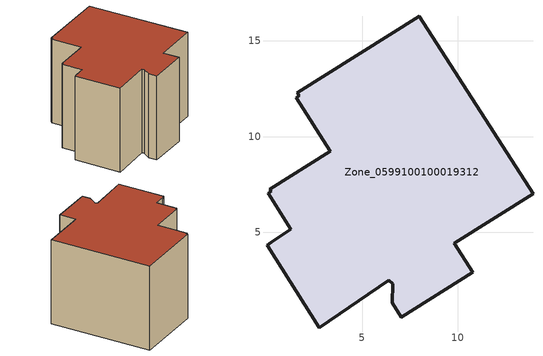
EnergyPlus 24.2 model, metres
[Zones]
Zone_0599100100019312
 floor ground (C_G): 6.58,1.32 6.58,2.3 6.4,2.5 2.75,0.02 0.03,4.33 0.25,4.49 1.27,5.17 0.1,7.05 0.24,7.14 0.17,7.25 3.33,9.22 1.56,12.04 1.71,12.12 1.62,12.28 7.97,16.29 13.92,7.01 9.82,4.43 10.77,2.9 7.05,0.57 z0
 wall outside (C_F): 2.75,0.02 6.4,2.5 6.58,2.3 6.58,1.32 7.05,0.57 10.77,2.9 9.82,4.43 13.92,7.01 7.97,16.29 1.62,12.28 1.71,12.12 1.56,12.04 3.33,9.22 0.17,7.25 0.24,7.14 0.1,7.05 1.27,5.17 0.25,4.49 0.03,4.33 2.75,0.02 z0:9.27
 roof outside (C_R): 6.58,2.3 6.58,1.32 7.05,0.57 10.77,2.9 9.82,4.43 13.92,7.01 7.97,16.29 1.62,12.28 1.71,12.12 1.56,12.04 3.33,9.22 0.17,7.25 0.24,7.14 0.1,7.05 1.27,5.17 0.25,4.49 0.03,4.33 2.75,0.02 6.4,2.5 z9.27
[BUILDING]
Pand.0599100100019312: North Axis=0; Terrain=City; Loads Convergence Tolerance Value=0.04; Temperature Convergence Tolerance Value=0.4; Solar Distribution=FullExterior; Maximum Number of Warmup Days=25; Minimum Number of Warmup Days=1
[Site:Location]
Rotterdam.The.Hague.AP_ZH_NLD Design_Conditions: Latitude=51.96; Longitude=4.45; Time Zone=1; Elevation=-4.5
[SITE:GROUNDTEMPERATURE:BUILDINGSURFACE]
18, 18, 18, 18, 18, 18, 18, 18, 18, 18, 18, 18
[MATERIAL] Thermal Absorptance=0.9; Solar Absorptance=0.7; Visible Absorptance=0.7
Name | Roughness | Thickness | Conductivity | Density | Specific Heat
G.D.2015-2018 | MediumSmooth | 0.15 | 0.0428571 | 540 | 1210
F.D.2015-2018 | Rough | 0.3 | 0.0666667 | 1920 | 840
R.D.2015-2018 | MediumRough | 0.2 | 0.0333333 | 1500 | 1000
[CONSTRUCTION]
C_G: G.D.2015-2018
C_F: F.D.2015-2018
C_R: R.D.2015-2018
[ZONE]
Zone_0599100100019312: Type=1; Multiplier=1; Ceiling Height=Autocalculate; Volume=Autocalculate; Floor Area=autocalculate; Part of Total Floor Area=Yes
[ZONEINFILTRATION:DESIGNFLOWRATE]
Infil_Zone_0599100100019312: Zone or ZoneList or Space or SpaceList=Zone_0599100100019312; Schedule=AlwaysOn; Design Flow Rate Calculation Method=Flow/Area; Flow Rate per Floor Area=0.0021; Constant Term Coefficient=1; Temperature Term Coefficient=0; Velocity Term Coefficient=0; Velocity Squared Term Coefficient=0
[HVACTEMPLATE:ZONE:IDEALLOADSAIRSYSTEM]
Zone_0599100100019312: Maximum Heating Supply Air Temperature=50; Minimum Cooling Supply Air Temperature=13; Maximum Heating Supply Air Humidity Ratio=0.0156; Minimum Cooling Supply Air Humidity Ratio=0.0077; Heating Limit=NoLimit; Cooling Limit=NoLimit; Dehumidification Control Type=ConstantSensibleHeatRatio; Cooling Sensible Heat Ratio=0.7; Dehumidification Setpoint=60; Humidification Control Type=None; Humidification Setpoint=30; Outdoor Air Method=None; Outdoor Air Flow Rate per Person=0.00944; Outdoor Air Flow Rate per Zone Floor Area=0; Outdoor Air Flow Rate per Zone=0; Demand Controlled Ventilation Type=None; Outdoor Air Economizer Type=NoEconomizer; Heat Recovery Type=None; Sensible Heat Recovery Effectiveness=0.7; Latent Heat Recovery Effectiveness=0.65
[ZONECONTROL:THERMOSTAT]
ThermostatControl_Zone_0599100100019312: Zone or ZoneList=Zone_0599100100019312; Control Type Schedule=DualSetpointControlType; Control 1=Thermostat_Zone_0599100100019312; Temperature Difference Between Cutout And Setpoint=0
[THERMOSTATSETPOINT:DUALSETPOINT]
Thermostat_Zone_0599100100019312: Heating Setpoint Temperature Schedule=HeatingSetpoint_Zone_0599100100019312; Cooling Setpoint Temperature Schedule=CoolingSetpoint_Zone_0599100100019312
[SCHEDULE:COMPACT]
HeatingSetpoint_Zone_0599100100019312: Through: 12/31, For: AllDays, Until: 24:00, 21
CoolingSetpoint_Zone_0599100100019312: Through: 12/31, For: AllDays, Until: 24:00, 24
DualSetpointControlType: Through: 12/31, For: AllDays, Until: 24:00, 4
AlwaysOn: Through: 12/31, For: AllDays, Until: 24:00, 1
